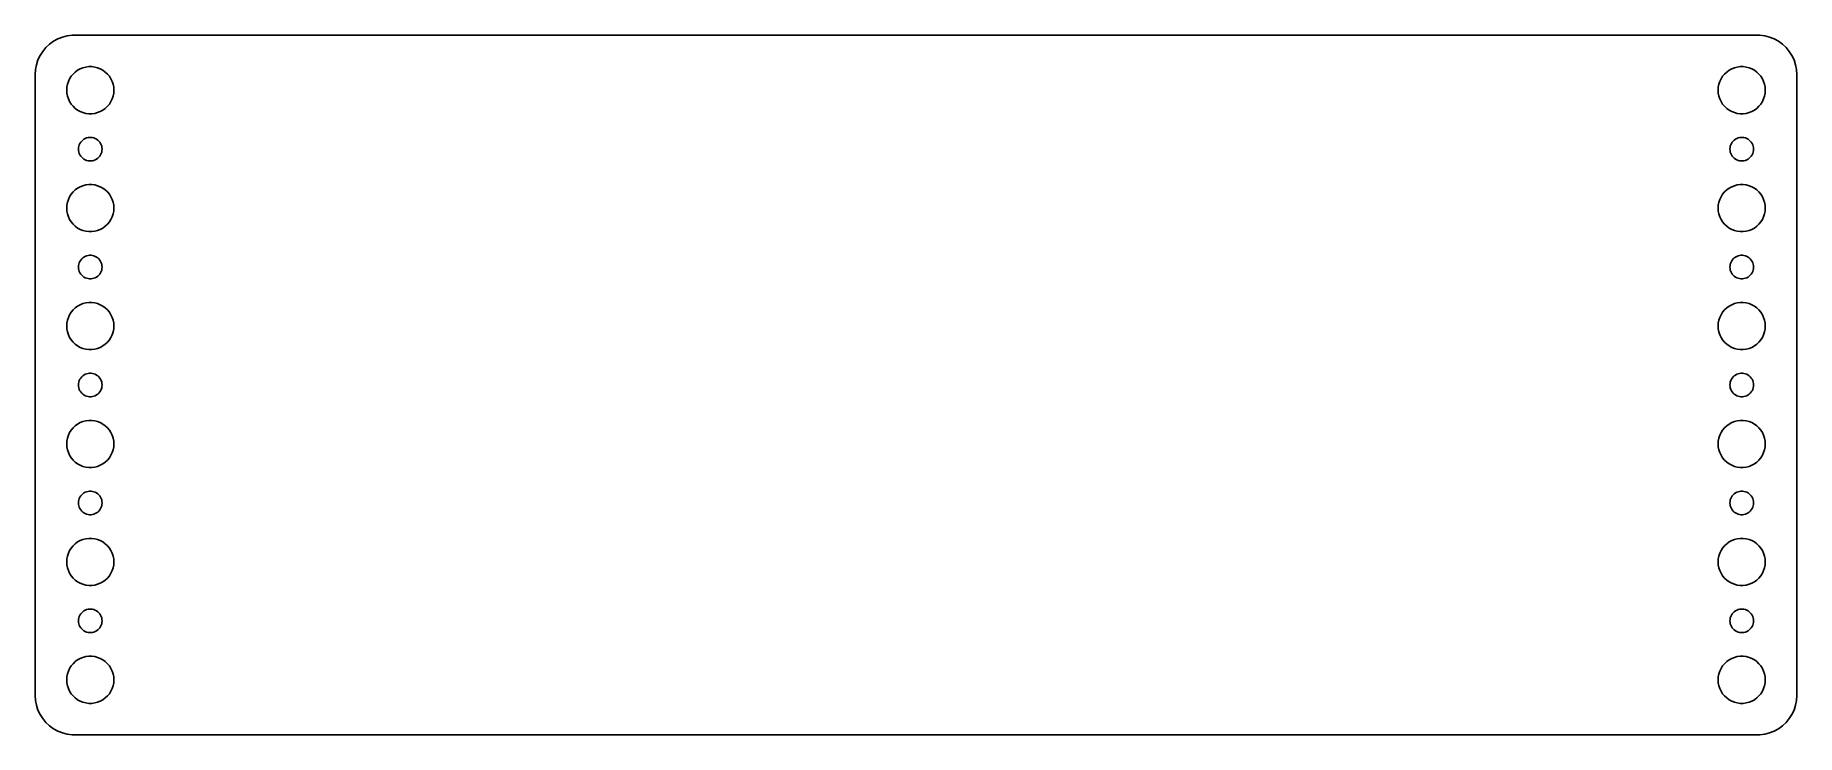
# Model space of a CAD drawing. Header units: metres. Extents: x -112 to 112, y -44 to 44.
import ezdxf

# ---------------------------------------------------------------- set-up
doc = ezdxf.new("R2010")
doc.units = ezdxf.units.M

msp = doc.modelspace()

# ---------------------------------------------------------------- linework, layer by layer
for p, q in [((-110.645, 42.9227), (-111.045, 42.4389)), ((-110.187, 43.3526), (-110.645, 42.9227)), ((-109.679, 43.7216), (-110.187, 43.3526)), ((-109.129, 44.0241), (-109.679, 43.7216)), ((-108.545, 44.2553), (-109.129, 44.0241)), ((-107.937, 44.4114), (-108.545, 44.2553)), ((-107.314, 44.4901), (-107.937, 44.4114)), ((107.314, 44.4901), (-107.314, 44.4901)), ((107.937, 44.4114), (107.314, 44.4901)), ((108.545, 44.2553), (107.937, 44.4114)), ((109.129, 44.0241), (108.545, 44.2553)), ((109.679, 43.7216), (109.129, 44.0241)), ((110.187, 43.3526), (109.679, 43.7216)), ((110.645, 42.9227), (110.187, 43.3526)), ((111.045, 42.4389), (110.645, 42.9227)), ((-111.843, 40.7434), (-111.961, 40.1267)), ((-111.649, 41.3406), (-111.843, 40.7434)), ((-111.382, 41.9088), (-111.649, 41.3406)), ((-111.045, 42.4389), (-111.382, 41.9088)), ((-106.277, 40.2145), (-105.927, 40.3532)), ((-105.927, 40.3532), (-105.562, 40.4469)), ((-105.562, 40.4469), (-105.188, 40.4941)), ((-105.188, 40.4941), (-104.812, 40.4941)), ((-104.812, 40.4941), (-104.438, 40.4469)), ((-104.438, 40.4469), (-104.073, 40.3532)), ((-104.073, 40.3532), (-103.723, 40.2145)), ((103.723, 40.2145), (104.073, 40.3532)), ((104.073, 40.3532), (104.438, 40.4469)), ((104.438, 40.4469), (104.812, 40.4941)), ((104.812, 40.4941), (105.188, 40.4941)), ((105.188, 40.4941), (105.562, 40.4469)), ((105.562, 40.4469), (105.927, 40.3532)), ((105.927, 40.3532), (106.277, 40.2145)), ((111.382, 41.9088), (111.045, 42.4389)), ((111.649, 41.3406), (111.382, 41.9088)), ((111.843, 40.7434), (111.649, 41.3406)), ((111.961, 40.1267), (111.843, 40.7434)), ((-111.961, 40.1267), (-112, 39.5)), ((-112, 39.5), (-112, -39.5)), ((-107.976, 37.876), (-107.906, 38.2461)), ((-107.906, 38.2461), (-107.789, 38.6044)), ((-107.789, 38.6044), (-107.629, 38.9453)), ((-107.629, 38.9453), (-107.427, 39.2634)), ((-107.427, 39.2634), (-107.187, 39.5536)), ((-107.187, 39.5536), (-106.912, 39.8115)), ((-106.912, 39.8115), (-106.607, 40.033)), ((-106.607, 40.033), (-106.277, 40.2145)), ((-103.723, 40.2145), (-103.393, 40.033)), ((-103.393, 40.033), (-103.088, 39.8115)), ((-103.088, 39.8115), (-102.813, 39.5536)), ((-102.813, 39.5536), (-102.573, 39.2634)), ((-102.573, 39.2634), (-102.371, 38.9453)), ((-102.371, 38.9453), (-102.211, 38.6044)), ((-102.211, 38.6044), (-102.094, 38.2461)), ((-102.094, 38.2461), (-102.024, 37.876)), ((102.024, 37.876), (102.094, 38.2461)), ((102.094, 38.2461), (102.211, 38.6044)), ((102.211, 38.6044), (102.371, 38.9453)), ((102.371, 38.9453), (102.573, 39.2634)), ((102.573, 39.2634), (102.813, 39.5536)), ((102.813, 39.5536), (103.088, 39.8115)), ((103.088, 39.8115), (103.393, 40.033)), ((103.393, 40.033), (103.723, 40.2145)), ((106.277, 40.2145), (106.607, 40.033)), ((106.607, 40.033), (106.912, 39.8115)), ((106.912, 39.8115), (107.187, 39.5536)), ((107.187, 39.5536), (107.427, 39.2634)), ((107.427, 39.2634), (107.629, 38.9453)), ((107.629, 38.9453), (107.789, 38.6044)), ((107.789, 38.6044), (107.906, 38.2461)), ((107.906, 38.2461), (107.976, 37.876)), ((112, 39.5), (111.961, 40.1267)), ((112, -39.5), (112, 39.5)), ((-108, 37.5), (-107.976, 37.876)), ((-107.976, 37.124), (-108, 37.5)), ((-107.906, 36.7539), (-107.976, 37.124)), ((-107.789, 36.3956), (-107.906, 36.7539)), ((-107.629, 36.0547), (-107.789, 36.3956)), ((-107.427, 35.7366), (-107.629, 36.0547)), ((-102.371, 36.0547), (-102.573, 35.7366)), ((-102.211, 36.3956), (-102.371, 36.0547)), ((-102.094, 36.7539), (-102.211, 36.3956)), ((-102.024, 37.124), (-102.094, 36.7539)), ((-102.024, 37.876), (-102, 37.5)), ((-102, 37.5), (-102.024, 37.124)), ((102, 37.5), (102.024, 37.876)), ((102.024, 37.124), (102, 37.5)), ((102.094, 36.7539), (102.024, 37.124)), ((102.211, 36.3956), (102.094, 36.7539)), ((102.371, 36.0547), (102.211, 36.3956)), ((102.573, 35.7366), (102.371, 36.0547)), ((107.629, 36.0547), (107.427, 35.7366)), ((107.789, 36.3956), (107.629, 36.0547)), ((107.906, 36.7539), (107.789, 36.3956)), ((107.976, 37.124), (107.906, 36.7539)), ((107.976, 37.876), (108, 37.5)), ((108, 37.5), (107.976, 37.124)), ((-107.187, 35.4464), (-107.427, 35.7366)), ((-106.912, 35.1885), (-107.187, 35.4464)), ((-106.607, 34.967), (-106.912, 35.1885)), ((-106.277, 34.7855), (-106.607, 34.967)), ((-105.927, 34.6468), (-106.277, 34.7855)), ((-105.562, 34.5531), (-105.927, 34.6468)), ((-105.188, 34.5059), (-105.562, 34.5531)), ((-104.812, 34.5059), (-105.188, 34.5059)), ((-104.438, 34.5531), (-104.812, 34.5059)), ((-104.073, 34.6468), (-104.438, 34.5531)), ((-103.723, 34.7855), (-104.073, 34.6468)), ((-103.393, 34.967), (-103.723, 34.7855)), ((-103.088, 35.1885), (-103.393, 34.967)), ((-102.813, 35.4464), (-103.088, 35.1885)), ((-102.573, 35.7366), (-102.813, 35.4464)), ((102.813, 35.4464), (102.573, 35.7366)), ((103.088, 35.1885), (102.813, 35.4464)), ((103.393, 34.967), (103.088, 35.1885)), ((103.723, 34.7855), (103.393, 34.967)), ((104.073, 34.6468), (103.723, 34.7855)), ((104.438, 34.5531), (104.073, 34.6468)), ((104.812, 34.5059), (104.438, 34.5531)), ((105.188, 34.5059), (104.812, 34.5059)), ((105.562, 34.5531), (105.188, 34.5059)), ((105.927, 34.6468), (105.562, 34.5531)), ((106.277, 34.7855), (105.927, 34.6468)), ((106.607, 34.967), (106.277, 34.7855)), ((106.912, 35.1885), (106.607, 34.967)), ((107.187, 35.4464), (106.912, 35.1885)), ((107.427, 35.7366), (107.187, 35.4464)), ((-105.639, 31.3572), (-105.464, 31.4266)), ((-105.464, 31.4266), (-105.281, 31.4734)), ((-105.281, 31.4734), (-105.094, 31.497)), ((-105.094, 31.497), (-104.906, 31.497)), ((-104.906, 31.497), (-104.719, 31.4734)), ((-104.719, 31.4734), (-104.536, 31.4266)), ((-104.536, 31.4266), (-104.361, 31.3572)), ((104.361, 31.3572), (104.536, 31.4266)), ((104.536, 31.4266), (104.719, 31.4734)), ((104.719, 31.4734), (104.906, 31.497)), ((104.906, 31.497), (105.094, 31.497)), ((105.094, 31.497), (105.281, 31.4734)), ((105.281, 31.4734), (105.464, 31.4266)), ((105.464, 31.4266), (105.639, 31.3572)), ((-106.5, 30), (-106.488, 30.188)), ((-106.488, 29.812), (-106.5, 30)), ((-106.488, 30.188), (-106.453, 30.373)), ((-106.453, 29.627), (-106.488, 29.812)), ((-106.453, 30.373), (-106.395, 30.5522)), ((-106.395, 29.4478), (-106.453, 29.627)), ((-106.395, 30.5522), (-106.314, 30.7226)), ((-106.314, 29.2774), (-106.395, 29.4478)), ((-106.314, 30.7226), (-106.214, 30.8817)), ((-106.214, 29.1183), (-106.314, 29.2774)), ((-106.214, 30.8817), (-106.093, 31.0268)), ((-106.093, 31.0268), (-105.956, 31.1558)), ((-105.956, 31.1558), (-105.804, 31.2665)), ((-105.804, 31.2665), (-105.639, 31.3572)), ((-104.361, 31.3572), (-104.196, 31.2665)), ((-104.196, 31.2665), (-104.044, 31.1558)), ((-104.044, 31.1558), (-103.907, 31.0268)), ((-103.907, 31.0268), (-103.786, 30.8817)), ((-103.786, 30.8817), (-103.686, 30.7226)), ((-103.686, 29.2774), (-103.786, 29.1183)), ((-103.686, 30.7226), (-103.605, 30.5522)), ((-103.605, 29.4478), (-103.686, 29.2774)), ((-103.605, 30.5522), (-103.547, 30.373)), ((-103.547, 29.627), (-103.605, 29.4478)), ((-103.547, 30.373), (-103.512, 30.188)), ((-103.512, 29.812), (-103.547, 29.627)), ((-103.512, 30.188), (-103.5, 30)), ((-103.5, 30), (-103.512, 29.812)), ((103.5, 30), (103.512, 30.188)), ((103.512, 29.812), (103.5, 30)), ((103.512, 30.188), (103.547, 30.373)), ((103.547, 29.627), (103.512, 29.812)), ((103.547, 30.373), (103.605, 30.5522)), ((103.605, 29.4478), (103.547, 29.627)), ((103.605, 30.5522), (103.686, 30.7226)), ((103.686, 29.2774), (103.605, 29.4478)), ((103.686, 30.7226), (103.786, 30.8817)), ((103.786, 29.1183), (103.686, 29.2774)), ((103.786, 30.8817), (103.907, 31.0268)), ((103.907, 31.0268), (104.044, 31.1558)), ((104.044, 31.1558), (104.196, 31.2665)), ((104.196, 31.2665), (104.361, 31.3572)), ((105.639, 31.3572), (105.804, 31.2665)), ((105.804, 31.2665), (105.956, 31.1558)), ((105.956, 31.1558), (106.093, 31.0268)), ((106.093, 31.0268), (106.214, 30.8817)), ((106.214, 30.8817), (106.314, 30.7226)), ((106.314, 29.2774), (106.214, 29.1183)), ((106.314, 30.7226), (106.395, 30.5522)), ((106.395, 29.4478), (106.314, 29.2774)), ((106.395, 30.5522), (106.453, 30.373)), ((106.453, 29.627), (106.395, 29.4478)), ((106.453, 30.373), (106.488, 30.188)), ((106.488, 29.812), (106.453, 29.627)), ((106.488, 30.188), (106.5, 30)), ((106.5, 30), (106.488, 29.812)), ((-106.093, 28.9732), (-106.214, 29.1183)), ((-105.956, 28.8442), (-106.093, 28.9732)), ((-105.804, 28.7335), (-105.956, 28.8442)), ((-105.639, 28.6427), (-105.804, 28.7335)), ((-105.464, 28.5734), (-105.639, 28.6427)), ((-105.281, 28.5266), (-105.464, 28.5734)), ((-105.094, 28.503), (-105.281, 28.5266)), ((-104.906, 28.503), (-105.094, 28.503)), ((-104.719, 28.5266), (-104.906, 28.503)), ((-104.536, 28.5734), (-104.719, 28.5266)), ((-104.361, 28.6427), (-104.536, 28.5734)), ((-104.196, 28.7335), (-104.361, 28.6427)), ((-104.044, 28.8442), (-104.196, 28.7335)), ((-103.907, 28.9732), (-104.044, 28.8442)), ((-103.786, 29.1183), (-103.907, 28.9732)), ((103.907, 28.9732), (103.786, 29.1183)), ((104.044, 28.8442), (103.907, 28.9732)), ((104.196, 28.7335), (104.044, 28.8442)), ((104.361, 28.6427), (104.196, 28.7335)), ((104.536, 28.5734), (104.361, 28.6427)), ((104.719, 28.5266), (104.536, 28.5734)), ((104.906, 28.503), (104.719, 28.5266)), ((105.094, 28.503), (104.906, 28.503)), ((105.281, 28.5266), (105.094, 28.503)), ((105.464, 28.5734), (105.281, 28.5266)), ((105.639, 28.6427), (105.464, 28.5734)), ((105.804, 28.7335), (105.639, 28.6427)), ((105.956, 28.8442), (105.804, 28.7335)), ((106.093, 28.9732), (105.956, 28.8442)), ((106.214, 29.1183), (106.093, 28.9732)), ((-107.187, 24.5536), (-106.912, 24.8115)), ((-106.912, 24.8115), (-106.607, 25.033)), ((-106.607, 25.033), (-106.277, 25.2145)), ((-106.277, 25.2145), (-105.927, 25.3532)), ((-105.927, 25.3532), (-105.562, 25.4469)), ((-105.562, 25.4469), (-105.188, 25.4941)), ((-105.188, 25.4941), (-104.812, 25.4941)), ((-104.812, 25.4941), (-104.438, 25.4469)), ((-104.438, 25.4469), (-104.073, 25.3532)), ((-104.073, 25.3532), (-103.723, 25.2145)), ((-103.723, 25.2145), (-103.393, 25.033)), ((-103.393, 25.033), (-103.088, 24.8115)), ((-103.088, 24.8115), (-102.813, 24.5536)), ((102.813, 24.5536), (103.088, 24.8115)), ((103.088, 24.8115), (103.393, 25.033)), ((103.393, 25.033), (103.723, 25.2145)), ((103.723, 25.2145), (104.073, 25.3532)), ((104.073, 25.3532), (104.438, 25.4469)), ((104.438, 25.4469), (104.812, 25.4941)), ((104.812, 25.4941), (105.188, 25.4941)), ((105.188, 25.4941), (105.562, 25.4469)), ((105.562, 25.4469), (105.927, 25.3532)), ((105.927, 25.3532), (106.277, 25.2145)), ((106.277, 25.2145), (106.607, 25.033)), ((106.607, 25.033), (106.912, 24.8115)), ((106.912, 24.8115), (107.187, 24.5536)), ((-108, 22.5), (-107.976, 22.876)), ((-107.976, 22.124), (-108, 22.5)), ((-107.976, 22.876), (-107.906, 23.2461)), ((-107.906, 23.2461), (-107.789, 23.6044)), ((-107.789, 23.6044), (-107.629, 23.9453)), ((-107.629, 23.9453), (-107.427, 24.2634)), ((-107.427, 24.2634), (-107.187, 24.5536)), ((-102.813, 24.5536), (-102.573, 24.2634)), ((-102.573, 24.2634), (-102.371, 23.9453)), ((-102.371, 23.9453), (-102.211, 23.6044)), ((-102.211, 23.6044), (-102.094, 23.2461)), ((-102.094, 23.2461), (-102.024, 22.876)), ((-102.024, 22.876), (-102, 22.5)), ((-102, 22.5), (-102.024, 22.124)), ((102, 22.5), (102.024, 22.876)), ((102.024, 22.124), (102, 22.5)), ((102.024, 22.876), (102.094, 23.2461)), ((102.094, 23.2461), (102.211, 23.6044)), ((102.211, 23.6044), (102.371, 23.9453)), ((102.371, 23.9453), (102.573, 24.2634)), ((102.573, 24.2634), (102.813, 24.5536)), ((107.187, 24.5536), (107.427, 24.2634)), ((107.427, 24.2634), (107.629, 23.9453)), ((107.629, 23.9453), (107.789, 23.6044)), ((107.789, 23.6044), (107.906, 23.2461)), ((107.906, 23.2461), (107.976, 22.876)), ((107.976, 22.876), (108, 22.5)), ((108, 22.5), (107.976, 22.124)), ((-107.906, 21.7539), (-107.976, 22.124)), ((-107.789, 21.3956), (-107.906, 21.7539)), ((-107.629, 21.0547), (-107.789, 21.3956)), ((-107.427, 20.7366), (-107.629, 21.0547)), ((-107.187, 20.4464), (-107.427, 20.7366)), ((-106.912, 20.1884), (-107.187, 20.4464)), ((-106.607, 19.967), (-106.912, 20.1884)), ((-103.088, 20.1884), (-103.393, 19.967)), ((-102.813, 20.4464), (-103.088, 20.1884)), ((-102.573, 20.7366), (-102.813, 20.4464)), ((-102.371, 21.0547), (-102.573, 20.7366)), ((-102.211, 21.3956), (-102.371, 21.0547)), ((-102.094, 21.7539), (-102.211, 21.3956)), ((-102.024, 22.124), (-102.094, 21.7539)), ((102.094, 21.7539), (102.024, 22.124)), ((102.211, 21.3956), (102.094, 21.7539)), ((102.371, 21.0547), (102.211, 21.3956)), ((102.573, 20.7366), (102.371, 21.0547)), ((102.813, 20.4464), (102.573, 20.7366)), ((103.088, 20.1884), (102.813, 20.4464)), ((103.393, 19.967), (103.088, 20.1884)), ((106.912, 20.1884), (106.607, 19.967)), ((107.187, 20.4464), (106.912, 20.1884)), ((107.427, 20.7366), (107.187, 20.4464)), ((107.629, 21.0547), (107.427, 20.7366)), ((107.789, 21.3956), (107.629, 21.0547)), ((107.906, 21.7539), (107.789, 21.3956)), ((107.976, 22.124), (107.906, 21.7539)), ((-106.277, 19.7855), (-106.607, 19.967)), ((-105.927, 19.6468), (-106.277, 19.7855)), ((-105.562, 19.5531), (-105.927, 19.6468)), ((-105.188, 19.5059), (-105.562, 19.5531)), ((-104.812, 19.5059), (-105.188, 19.5059)), ((-104.438, 19.5531), (-104.812, 19.5059)), ((-104.073, 19.6468), (-104.438, 19.5531)), ((-103.723, 19.7855), (-104.073, 19.6468)), ((-103.393, 19.967), (-103.723, 19.7855)), ((103.723, 19.7855), (103.393, 19.967)), ((104.073, 19.6468), (103.723, 19.7855)), ((104.438, 19.5531), (104.073, 19.6468)), ((104.812, 19.5059), (104.438, 19.5531)), ((105.188, 19.5059), (104.812, 19.5059)), ((105.562, 19.5531), (105.188, 19.5059)), ((105.927, 19.6468), (105.562, 19.5531)), ((106.277, 19.7855), (105.927, 19.6468)), ((106.607, 19.967), (106.277, 19.7855)), ((-106.395, 15.5522), (-106.314, 15.7226)), ((-106.314, 15.7226), (-106.214, 15.8817)), ((-106.214, 15.8817), (-106.093, 16.0268)), ((-106.093, 16.0268), (-105.956, 16.1558)), ((-105.956, 16.1558), (-105.804, 16.2665)), ((-105.804, 16.2665), (-105.639, 16.3572)), ((-105.639, 16.3572), (-105.464, 16.4266)), ((-105.464, 16.4266), (-105.281, 16.4734)), ((-105.281, 16.4734), (-105.094, 16.497)), ((-105.094, 16.497), (-104.906, 16.497)), ((-104.906, 16.497), (-104.719, 16.4734)), ((-104.719, 16.4734), (-104.536, 16.4266)), ((-104.536, 16.4266), (-104.361, 16.3572)), ((-104.361, 16.3572), (-104.196, 16.2665)), ((-104.196, 16.2665), (-104.044, 16.1558)), ((-104.044, 16.1558), (-103.907, 16.0268)), ((-103.907, 16.0268), (-103.786, 15.8817)), ((-103.786, 15.8817), (-103.686, 15.7226)), ((-103.686, 15.7226), (-103.605, 15.5522)), ((103.605, 15.5522), (103.686, 15.7226)), ((103.686, 15.7226), (103.786, 15.8817)), ((103.786, 15.8817), (103.907, 16.0268)), ((103.907, 16.0268), (104.044, 16.1558)), ((104.044, 16.1558), (104.196, 16.2665)), ((104.196, 16.2665), (104.361, 16.3572)), ((104.361, 16.3572), (104.536, 16.4266)), ((104.536, 16.4266), (104.719, 16.4734)), ((104.719, 16.4734), (104.906, 16.497)), ((104.906, 16.497), (105.094, 16.497)), ((105.094, 16.497), (105.281, 16.4734)), ((105.281, 16.4734), (105.464, 16.4266)), ((105.464, 16.4266), (105.639, 16.3572)), ((105.639, 16.3572), (105.804, 16.2665)), ((105.804, 16.2665), (105.956, 16.1558)), ((105.956, 16.1558), (106.093, 16.0268)), ((106.093, 16.0268), (106.214, 15.8817)), ((106.214, 15.8817), (106.314, 15.7226)), ((106.314, 15.7226), (106.395, 15.5522)), ((-106.5, 15), (-106.488, 15.188)), ((-106.488, 14.812), (-106.5, 15)), ((-106.488, 15.188), (-106.453, 15.373)), ((-106.453, 14.627), (-106.488, 14.812)), ((-106.453, 15.373), (-106.395, 15.5522)), ((-106.395, 14.4478), (-106.453, 14.627)), ((-106.314, 14.2774), (-106.395, 14.4478)), ((-106.214, 14.1183), (-106.314, 14.2774)), ((-106.093, 13.9732), (-106.214, 14.1183)), ((-105.956, 13.8442), (-106.093, 13.9732)), ((-105.804, 13.7335), (-105.956, 13.8442)), ((-105.639, 13.6427), (-105.804, 13.7335)), ((-105.464, 13.5734), (-105.639, 13.6427)), ((-105.281, 13.5266), (-105.464, 13.5734)), ((-105.094, 13.5029), (-105.281, 13.5266)), ((-104.906, 13.5029), (-105.094, 13.5029)), ((-104.719, 13.5266), (-104.906, 13.5029)), ((-104.536, 13.5734), (-104.719, 13.5266)), ((-104.361, 13.6427), (-104.536, 13.5734)), ((-104.196, 13.7335), (-104.361, 13.6427)), ((-104.044, 13.8442), (-104.196, 13.7335)), ((-103.907, 13.9732), (-104.044, 13.8442)), ((-103.786, 14.1183), (-103.907, 13.9732)), ((-103.686, 14.2774), (-103.786, 14.1183)), ((-103.605, 14.4478), (-103.686, 14.2774)), ((-103.605, 15.5522), (-103.547, 15.373)), ((-103.547, 14.627), (-103.605, 14.4478)), ((-103.547, 15.373), (-103.512, 15.188)), ((-103.512, 14.812), (-103.547, 14.627)), ((-103.512, 15.188), (-103.5, 15)), ((-103.5, 15), (-103.512, 14.812)), ((103.5, 15), (103.512, 15.188)), ((103.512, 14.812), (103.5, 15)), ((103.512, 15.188), (103.547, 15.373)), ((103.547, 14.627), (103.512, 14.812)), ((103.547, 15.373), (103.605, 15.5522)), ((103.605, 14.4478), (103.547, 14.627)), ((103.686, 14.2774), (103.605, 14.4478)), ((103.786, 14.1183), (103.686, 14.2774)), ((103.907, 13.9732), (103.786, 14.1183)), ((104.044, 13.8442), (103.907, 13.9732)), ((104.196, 13.7335), (104.044, 13.8442)), ((104.361, 13.6427), (104.196, 13.7335)), ((104.536, 13.5734), (104.361, 13.6427)), ((104.719, 13.5266), (104.536, 13.5734)), ((104.906, 13.5029), (104.719, 13.5266)), ((105.094, 13.5029), (104.906, 13.5029)), ((105.281, 13.5266), (105.094, 13.5029)), ((105.464, 13.5734), (105.281, 13.5266)), ((105.639, 13.6427), (105.464, 13.5734)), ((105.804, 13.7335), (105.639, 13.6427)), ((105.956, 13.8442), (105.804, 13.7335)), ((106.093, 13.9732), (105.956, 13.8442)), ((106.214, 14.1183), (106.093, 13.9732)), ((106.314, 14.2774), (106.214, 14.1183)), ((106.395, 14.4478), (106.314, 14.2774)), ((106.395, 15.5522), (106.453, 15.373)), ((106.453, 14.627), (106.395, 14.4478)), ((106.453, 15.373), (106.488, 15.188)), ((106.488, 14.812), (106.453, 14.627)), ((106.488, 15.188), (106.5, 15)), ((106.5, 15), (106.488, 14.812)), ((-107.629, 8.94525), (-107.427, 9.26335)), ((-107.427, 9.26335), (-107.187, 9.55363)), ((-107.187, 9.55363), (-106.912, 9.81154)), ((-106.912, 9.81154), (-106.607, 10.033)), ((-106.607, 10.033), (-106.277, 10.2145)), ((-106.277, 10.2145), (-105.927, 10.3532)), ((-105.927, 10.3532), (-105.562, 10.4469)), ((-105.562, 10.4469), (-105.188, 10.4941)), ((-105.188, 10.4941), (-104.812, 10.4941)), ((-104.812, 10.4941), (-104.438, 10.4469)), ((-104.438, 10.4469), (-104.073, 10.3532)), ((-104.073, 10.3532), (-103.723, 10.2145)), ((-103.723, 10.2145), (-103.393, 10.033)), ((-103.393, 10.033), (-103.088, 9.81154)), ((-103.088, 9.81154), (-102.813, 9.55363)), ((-102.813, 9.55363), (-102.573, 9.26335)), ((-102.573, 9.26335), (-102.371, 8.94525)), ((102.371, 8.94525), (102.573, 9.26335)), ((102.573, 9.26335), (102.813, 9.55363)), ((102.813, 9.55363), (103.088, 9.81154)), ((103.088, 9.81154), (103.393, 10.033)), ((103.393, 10.033), (103.723, 10.2145)), ((103.723, 10.2145), (104.073, 10.3532)), ((104.073, 10.3532), (104.438, 10.4469)), ((104.438, 10.4469), (104.812, 10.4941)), ((104.812, 10.4941), (105.188, 10.4941)), ((105.188, 10.4941), (105.562, 10.4469)), ((105.562, 10.4469), (105.927, 10.3532)), ((105.927, 10.3532), (106.277, 10.2145)), ((106.277, 10.2145), (106.607, 10.033)), ((106.607, 10.033), (106.912, 9.81154)), ((106.912, 9.81154), (107.187, 9.55363)), ((107.187, 9.55363), (107.427, 9.26335)), ((107.427, 9.26335), (107.629, 8.94525)), ((-108, 7.5), (-107.976, 7.87599)), ((-107.976, 7.12399), (-108, 7.5)), ((-107.976, 7.87599), (-107.906, 8.24606)), ((-107.906, 6.75392), (-107.976, 7.12399)), ((-107.906, 8.24606), (-107.789, 8.60437)), ((-107.789, 6.39561), (-107.906, 6.75392)), ((-107.789, 8.60437), (-107.629, 8.94525)), ((-102.371, 8.94525), (-102.211, 8.60437)), ((-102.211, 8.60437), (-102.094, 8.24606)), ((-102.094, 6.75392), (-102.211, 6.39561)), ((-102.094, 8.24606), (-102.024, 7.87599)), ((-102.024, 7.12399), (-102.094, 6.75392)), ((-102.024, 7.87599), (-102, 7.5)), ((-102, 7.5), (-102.024, 7.12399)), ((102, 7.5), (102.024, 7.87599)), ((102.024, 7.12399), (102, 7.5)), ((102.024, 7.87599), (102.094, 8.24606)), ((102.094, 6.75392), (102.024, 7.12399)), ((102.094, 8.24606), (102.211, 8.60437)), ((102.211, 6.39561), (102.094, 6.75392)), ((102.211, 8.60437), (102.371, 8.94525)), ((107.629, 8.94525), (107.789, 8.60437)), ((107.789, 8.60437), (107.906, 8.24606)), ((107.906, 6.75392), (107.789, 6.39561)), ((107.906, 8.24606), (107.976, 7.87599)), ((107.976, 7.12399), (107.906, 6.75392)), ((107.976, 7.87599), (108, 7.5)), ((108, 7.5), (107.976, 7.12399)), ((-107.629, 6.05473), (-107.789, 6.39561)), ((-107.427, 5.73663), (-107.629, 6.05473)), ((-107.187, 5.44635), (-107.427, 5.73663)), ((-106.912, 5.18845), (-107.187, 5.44635)), ((-106.607, 4.96701), (-106.912, 5.18845)), ((-106.277, 4.78551), (-106.607, 4.96701)), ((-105.927, 4.64682), (-106.277, 4.78551)), ((-105.562, 4.55313), (-105.927, 4.64682)), ((-105.188, 4.50591), (-105.562, 4.55313)), ((-104.812, 4.50591), (-105.188, 4.50591)), ((-104.438, 4.55313), (-104.812, 4.50591)), ((-104.073, 4.64682), (-104.438, 4.55313)), ((-103.723, 4.78551), (-104.073, 4.64682)), ((-103.393, 4.96701), (-103.723, 4.78551)), ((-103.088, 5.18845), (-103.393, 4.96701)), ((-102.813, 5.44635), (-103.088, 5.18845)), ((-102.573, 5.73663), (-102.813, 5.44635)), ((-102.371, 6.05473), (-102.573, 5.73663)), ((-102.211, 6.39561), (-102.371, 6.05473)), ((102.371, 6.05473), (102.211, 6.39561)), ((102.573, 5.73663), (102.371, 6.05473)), ((102.813, 5.44635), (102.573, 5.73663)), ((103.088, 5.18845), (102.813, 5.44635)), ((103.393, 4.96701), (103.088, 5.18845)), ((103.723, 4.78551), (103.393, 4.96701)), ((104.073, 4.64682), (103.723, 4.78551)), ((104.438, 4.55313), (104.073, 4.64682)), ((104.812, 4.50591), (104.438, 4.55313)), ((105.188, 4.50591), (104.812, 4.50591)), ((105.562, 4.55313), (105.188, 4.50591)), ((105.927, 4.64682), (105.562, 4.55313)), ((106.277, 4.78551), (105.927, 4.64682)), ((106.607, 4.96701), (106.277, 4.78551)), ((106.912, 5.18845), (106.607, 4.96701)), ((107.187, 5.44635), (106.912, 5.18845)), ((107.427, 5.73663), (107.187, 5.44635)), ((107.629, 6.05473), (107.427, 5.73663)), ((107.789, 6.39561), (107.629, 6.05473)), ((-106.5, 0), (-106.488, 0.18799)), ((-106.488, -0.18799), (-106.5, 0)), ((-106.488, 0.18799), (-106.453, 0.37303)), ((-106.453, 0.37303), (-106.395, 0.55219)), ((-106.395, 0.55219), (-106.314, 0.72263)), ((-106.314, 0.72263), (-106.214, 0.88167)), ((-106.214, 0.88167), (-106.093, 1.02681)), ((-106.093, 1.02681), (-105.956, 1.15576)), ((-105.956, 1.15576), (-105.804, 1.26648)), ((-105.804, 1.26648), (-105.639, 1.35724)), ((-105.639, 1.35724), (-105.464, 1.42657)), ((-105.464, 1.42657), (-105.281, 1.47342)), ((-105.281, 1.47342), (-105.094, 1.49704)), ((-105.094, 1.49704), (-104.906, 1.49704)), ((-104.906, 1.49704), (-104.719, 1.47342)), ((-104.719, 1.47342), (-104.536, 1.42657)), ((-104.536, 1.42657), (-104.361, 1.35724)), ((-104.361, 1.35724), (-104.196, 1.26648)), ((-104.196, 1.26648), (-104.044, 1.15576)), ((-104.044, 1.15576), (-103.907, 1.02681)), ((-103.907, 1.02681), (-103.786, 0.88167)), ((-103.786, 0.88167), (-103.686, 0.72263)), ((-103.686, 0.72263), (-103.605, 0.55219)), ((-103.605, 0.55219), (-103.547, 0.37303)), ((-103.547, 0.37303), (-103.512, 0.18799)), ((-103.512, 0.18799), (-103.5, 0)), ((-103.5, 0), (-103.512, -0.18799)), ((103.5, 0), (103.512, 0.18799)), ((103.512, -0.18799), (103.5, 0)), ((103.512, 0.18799), (103.547, 0.37303)), ((103.547, 0.37303), (103.605, 0.55219)), ((103.605, 0.55219), (103.686, 0.72263)), ((103.686, 0.72263), (103.786, 0.88167)), ((103.786, 0.88167), (103.907, 1.02681)), ((103.907, 1.02681), (104.044, 1.15576)), ((104.044, 1.15576), (104.196, 1.26648)), ((104.196, 1.26648), (104.361, 1.35724)), ((104.361, 1.35724), (104.536, 1.42657)), ((104.536, 1.42657), (104.719, 1.47342)), ((104.719, 1.47342), (104.906, 1.49704)), ((104.906, 1.49704), (105.094, 1.49704)), ((105.094, 1.49704), (105.281, 1.47342)), ((105.281, 1.47342), (105.464, 1.42657)), ((105.464, 1.42657), (105.639, 1.35724)), ((105.639, 1.35724), (105.804, 1.26648)), ((105.804, 1.26648), (105.956, 1.15576)), ((105.956, 1.15576), (106.093, 1.02681)), ((106.093, 1.02681), (106.214, 0.88167)), ((106.214, 0.88167), (106.314, 0.72263)), ((106.314, 0.72263), (106.395, 0.55219)), ((106.395, 0.55219), (106.453, 0.37303)), ((106.453, 0.37303), (106.488, 0.18799)), ((106.488, 0.18799), (106.5, 0)), ((106.5, 0), (106.488, -0.18799)), ((-106.453, -0.37303), (-106.488, -0.18799)), ((-106.395, -0.55219), (-106.453, -0.37303)), ((-106.314, -0.72263), (-106.395, -0.55219)), ((-106.214, -0.88167), (-106.314, -0.72263)), ((-106.093, -1.02681), (-106.214, -0.88167)), ((-105.956, -1.15576), (-106.093, -1.02681)), ((-105.804, -1.26648), (-105.956, -1.15576)), ((-105.639, -1.35724), (-105.804, -1.26648)), ((-105.464, -1.42657), (-105.639, -1.35724)), ((-105.281, -1.47342), (-105.464, -1.42657)), ((-105.094, -1.49704), (-105.281, -1.47342)), ((-104.906, -1.49704), (-105.094, -1.49704)), ((-104.719, -1.47342), (-104.906, -1.49704)), ((-104.536, -1.42657), (-104.719, -1.47342)), ((-104.361, -1.35724), (-104.536, -1.42657)), ((-104.196, -1.26648), (-104.361, -1.35724)), ((-104.044, -1.15576), (-104.196, -1.26648)), ((-103.907, -1.02681), (-104.044, -1.15576)), ((-103.786, -0.88167), (-103.907, -1.02681)), ((-103.686, -0.72263), (-103.786, -0.88167)), ((-103.605, -0.55219), (-103.686, -0.72263)), ((-103.547, -0.37303), (-103.605, -0.55219)), ((-103.512, -0.18799), (-103.547, -0.37303)), ((103.547, -0.37303), (103.512, -0.18799)), ((103.605, -0.55219), (103.547, -0.37303)), ((103.686, -0.72263), (103.605, -0.55219)), ((103.786, -0.88167), (103.686, -0.72263)), ((103.907, -1.02681), (103.786, -0.88167)), ((104.044, -1.15576), (103.907, -1.02681)), ((104.196, -1.26648), (104.044, -1.15576)), ((104.361, -1.35724), (104.196, -1.26648)), ((104.536, -1.42657), (104.361, -1.35724)), ((104.719, -1.47342), (104.536, -1.42657)), ((104.906, -1.49704), (104.719, -1.47342)), ((105.094, -1.49704), (104.906, -1.49704)), ((105.281, -1.47342), (105.094, -1.49704)), ((105.464, -1.42657), (105.281, -1.47342)), ((105.639, -1.35724), (105.464, -1.42657)), ((105.804, -1.26648), (105.639, -1.35724)), ((105.956, -1.15576), (105.804, -1.26648)), ((106.093, -1.02681), (105.956, -1.15576)), ((106.214, -0.88167), (106.093, -1.02681)), ((106.314, -0.72263), (106.214, -0.88167)), ((106.395, -0.55219), (106.314, -0.72263)), ((106.453, -0.37303), (106.395, -0.55219)), ((106.488, -0.18799), (106.453, -0.37303)), ((-107.906, -6.75392), (-107.789, -6.39561)), ((-107.789, -6.39561), (-107.629, -6.05473)), ((-107.629, -6.05473), (-107.427, -5.73663)), ((-107.427, -5.73663), (-107.187, -5.44635)), ((-107.187, -5.44635), (-106.912, -5.18845)), ((-106.912, -5.18845), (-106.607, -4.96701)), ((-106.607, -4.96701), (-106.277, -4.78551)), ((-106.277, -4.78551), (-105.927, -4.64682)), ((-105.927, -4.64682), (-105.562, -4.55313)), ((-105.562, -4.55313), (-105.188, -4.50591)), ((-105.188, -4.50591), (-104.812, -4.50591)), ((-104.812, -4.50591), (-104.438, -4.55313)), ((-104.438, -4.55313), (-104.073, -4.64682)), ((-104.073, -4.64682), (-103.723, -4.78551)), ((-103.723, -4.78551), (-103.393, -4.96701)), ((-103.393, -4.96701), (-103.088, -5.18845)), ((-103.088, -5.18845), (-102.813, -5.44635)), ((-102.813, -5.44635), (-102.573, -5.73663)), ((-102.573, -5.73663), (-102.371, -6.05473)), ((-102.371, -6.05473), (-102.211, -6.39561)), ((-102.211, -6.39561), (-102.094, -6.75392)), ((102.094, -6.75392), (102.211, -6.39561)), ((102.211, -6.39561), (102.371, -6.05473)), ((102.371, -6.05473), (102.573, -5.73663)), ((102.573, -5.73663), (102.813, -5.44635)), ((102.813, -5.44635), (103.088, -5.18845)), ((103.088, -5.18845), (103.393, -4.96701)), ((103.393, -4.96701), (103.723, -4.78551)), ((103.723, -4.78551), (104.073, -4.64682)), ((104.073, -4.64682), (104.438, -4.55313)), ((104.438, -4.55313), (104.812, -4.50591)), ((104.812, -4.50591), (105.188, -4.50591)), ((105.188, -4.50591), (105.562, -4.55313)), ((105.562, -4.55313), (105.927, -4.64682)), ((105.927, -4.64682), (106.277, -4.78551)), ((106.277, -4.78551), (106.607, -4.96701)), ((106.607, -4.96701), (106.912, -5.18845)), ((106.912, -5.18845), (107.187, -5.44635)), ((107.187, -5.44635), (107.427, -5.73663)), ((107.427, -5.73663), (107.629, -6.05473)), ((107.629, -6.05473), (107.789, -6.39561)), ((107.789, -6.39561), (107.906, -6.75392)), ((-108, -7.5), (-107.976, -7.12399)), ((-107.976, -7.87599), (-108, -7.5)), ((-107.976, -7.12399), (-107.906, -6.75392)), ((-107.906, -8.24606), (-107.976, -7.87599)), ((-107.789, -8.60437), (-107.906, -8.24606)), ((-107.629, -8.94525), (-107.789, -8.60437)), ((-107.427, -9.26335), (-107.629, -8.94525)), ((-102.371, -8.94525), (-102.573, -9.26335)), ((-102.211, -8.60437), (-102.371, -8.94525)), ((-102.094, -8.24606), (-102.211, -8.60437)), ((-102.094, -6.75392), (-102.024, -7.12399)), ((-102.024, -7.87599), (-102.094, -8.24606)), ((-102.024, -7.12399), (-102, -7.5)), ((-102, -7.5), (-102.024, -7.87599)), ((102, -7.5), (102.024, -7.12399)), ((102.024, -7.87599), (102, -7.5)), ((102.024, -7.12399), (102.094, -6.75392)), ((102.094, -8.24606), (102.024, -7.87599)), ((102.211, -8.60437), (102.094, -8.24606)), ((102.371, -8.94525), (102.211, -8.60437)), ((102.573, -9.26335), (102.371, -8.94525)), ((107.629, -8.94525), (107.427, -9.26335)), ((107.789, -8.60437), (107.629, -8.94525)), ((107.906, -8.24606), (107.789, -8.60437)), ((107.906, -6.75392), (107.976, -7.12399)), ((107.976, -7.87599), (107.906, -8.24606)), ((107.976, -7.12399), (108, -7.5)), ((108, -7.5), (107.976, -7.87599)), ((-107.187, -9.55363), (-107.427, -9.26335)), ((-106.912, -9.81154), (-107.187, -9.55363)), ((-106.607, -10.033), (-106.912, -9.81154)), ((-106.277, -10.2145), (-106.607, -10.033)), ((-105.927, -10.3532), (-106.277, -10.2145)), ((-105.562, -10.4469), (-105.927, -10.3532)), ((-105.188, -10.4941), (-105.562, -10.4469)), ((-104.812, -10.4941), (-105.188, -10.4941)), ((-104.438, -10.4469), (-104.812, -10.4941)), ((-104.073, -10.3532), (-104.438, -10.4469)), ((-103.723, -10.2145), (-104.073, -10.3532)), ((-103.393, -10.033), (-103.723, -10.2145)), ((-103.088, -9.81154), (-103.393, -10.033)), ((-102.813, -9.55363), (-103.088, -9.81154)), ((-102.573, -9.26335), (-102.813, -9.55363)), ((102.813, -9.55363), (102.573, -9.26335)), ((103.088, -9.81154), (102.813, -9.55363)), ((103.393, -10.033), (103.088, -9.81154)), ((103.723, -10.2145), (103.393, -10.033)), ((104.073, -10.3532), (103.723, -10.2145)), ((104.438, -10.4469), (104.073, -10.3532)), ((104.812, -10.4941), (104.438, -10.4469)), ((105.188, -10.4941), (104.812, -10.4941)), ((105.562, -10.4469), (105.188, -10.4941)), ((105.927, -10.3532), (105.562, -10.4469)), ((106.277, -10.2145), (105.927, -10.3532)), ((106.607, -10.033), (106.277, -10.2145)), ((106.912, -9.81154), (106.607, -10.033)), ((107.187, -9.55363), (106.912, -9.81154)), ((107.427, -9.26335), (107.187, -9.55363)), ((-106.5, -15), (-106.488, -14.812)), ((-106.488, -15.188), (-106.5, -15)), ((-106.488, -14.812), (-106.453, -14.627)), ((-106.453, -15.373), (-106.488, -15.188)), ((-106.453, -14.627), (-106.395, -14.4478)), ((-106.395, -15.5522), (-106.453, -15.373)), ((-106.395, -14.4478), (-106.314, -14.2774)), ((-106.314, -15.7226), (-106.395, -15.5522)), ((-106.314, -14.2774), (-106.214, -14.1183)), ((-106.214, -14.1183), (-106.093, -13.9732)), ((-106.093, -13.9732), (-105.956, -13.8442)), ((-105.956, -13.8442), (-105.804, -13.7335)), ((-105.804, -13.7335), (-105.639, -13.6427)), ((-105.639, -13.6427), (-105.464, -13.5734)), ((-105.464, -13.5734), (-105.281, -13.5266)), ((-105.281, -13.5266), (-105.094, -13.5029)), ((-105.094, -13.5029), (-104.906, -13.5029)), ((-104.906, -13.5029), (-104.719, -13.5266)), ((-104.719, -13.5266), (-104.536, -13.5734)), ((-104.536, -13.5734), (-104.361, -13.6427)), ((-104.361, -13.6427), (-104.196, -13.7335)), ((-104.196, -13.7335), (-104.044, -13.8442)), ((-104.044, -13.8442), (-103.907, -13.9732)), ((-103.907, -13.9732), (-103.786, -14.1183)), ((-103.786, -14.1183), (-103.686, -14.2774)), ((-103.686, -14.2774), (-103.605, -14.4478)), ((-103.605, -15.5522), (-103.686, -15.7226)), ((-103.605, -14.4478), (-103.547, -14.627)), ((-103.547, -15.373), (-103.605, -15.5522)), ((-103.547, -14.627), (-103.512, -14.812)), ((-103.512, -15.188), (-103.547, -15.373)), ((-103.512, -14.812), (-103.5, -15)), ((-103.5, -15), (-103.512, -15.188)), ((103.5, -15), (103.512, -14.812)), ((103.512, -15.188), (103.5, -15)), ((103.512, -14.812), (103.547, -14.627)), ((103.547, -15.373), (103.512, -15.188)), ((103.547, -14.627), (103.605, -14.4478)), ((103.605, -15.5522), (103.547, -15.373)), ((103.605, -14.4478), (103.686, -14.2774)), ((103.686, -15.7226), (103.605, -15.5522)), ((103.686, -14.2774), (103.786, -14.1183)), ((103.786, -14.1183), (103.907, -13.9732)), ((103.907, -13.9732), (104.044, -13.8442)), ((104.044, -13.8442), (104.196, -13.7335)), ((104.196, -13.7335), (104.361, -13.6427)), ((104.361, -13.6427), (104.536, -13.5734)), ((104.536, -13.5734), (104.719, -13.5266)), ((104.719, -13.5266), (104.906, -13.5029)), ((104.906, -13.5029), (105.094, -13.5029)), ((105.094, -13.5029), (105.281, -13.5266)), ((105.281, -13.5266), (105.464, -13.5734)), ((105.464, -13.5734), (105.639, -13.6427)), ((105.639, -13.6427), (105.804, -13.7335)), ((105.804, -13.7335), (105.956, -13.8442)), ((105.956, -13.8442), (106.093, -13.9732)), ((106.093, -13.9732), (106.214, -14.1183)), ((106.214, -14.1183), (106.314, -14.2774)), ((106.314, -14.2774), (106.395, -14.4478)), ((106.395, -15.5522), (106.314, -15.7226)), ((106.395, -14.4478), (106.453, -14.627)), ((106.453, -15.373), (106.395, -15.5522)), ((106.453, -14.627), (106.488, -14.812)), ((106.488, -15.188), (106.453, -15.373)), ((106.488, -14.812), (106.5, -15)), ((106.5, -15), (106.488, -15.188)), ((-106.214, -15.8817), (-106.314, -15.7226)), ((-106.093, -16.0268), (-106.214, -15.8817)), ((-105.956, -16.1558), (-106.093, -16.0268)), ((-105.804, -16.2665), (-105.956, -16.1558)), ((-105.639, -16.3572), (-105.804, -16.2665)), ((-105.464, -16.4266), (-105.639, -16.3572)), ((-105.281, -16.4734), (-105.464, -16.4266)), ((-105.094, -16.497), (-105.281, -16.4734)), ((-104.906, -16.497), (-105.094, -16.497)), ((-104.719, -16.4734), (-104.906, -16.497)), ((-104.536, -16.4266), (-104.719, -16.4734)), ((-104.361, -16.3572), (-104.536, -16.4266)), ((-104.196, -16.2665), (-104.361, -16.3572)), ((-104.044, -16.1558), (-104.196, -16.2665)), ((-103.907, -16.0268), (-104.044, -16.1558)), ((-103.786, -15.8817), (-103.907, -16.0268)), ((-103.686, -15.7226), (-103.786, -15.8817)), ((103.786, -15.8817), (103.686, -15.7226)), ((103.907, -16.0268), (103.786, -15.8817)), ((104.044, -16.1558), (103.907, -16.0268)), ((104.196, -16.2665), (104.044, -16.1558)), ((104.361, -16.3572), (104.196, -16.2665)), ((104.536, -16.4266), (104.361, -16.3572)), ((104.719, -16.4734), (104.536, -16.4266)), ((104.906, -16.497), (104.719, -16.4734)), ((105.094, -16.497), (104.906, -16.497)), ((105.281, -16.4734), (105.094, -16.497)), ((105.464, -16.4266), (105.281, -16.4734)), ((105.639, -16.3572), (105.464, -16.4266)), ((105.804, -16.2665), (105.639, -16.3572)), ((105.956, -16.1558), (105.804, -16.2665)), ((106.093, -16.0268), (105.956, -16.1558)), ((106.214, -15.8817), (106.093, -16.0268)), ((106.314, -15.7226), (106.214, -15.8817)), ((-106.912, -20.1884), (-106.607, -19.967)), ((-106.607, -19.967), (-106.277, -19.7855)), ((-106.277, -19.7855), (-105.927, -19.6468)), ((-105.927, -19.6468), (-105.562, -19.5531)), ((-105.562, -19.5531), (-105.188, -19.5059)), ((-105.188, -19.5059), (-104.812, -19.5059)), ((-104.812, -19.5059), (-104.438, -19.5531)), ((-104.438, -19.5531), (-104.073, -19.6468)), ((-104.073, -19.6468), (-103.723, -19.7855)), ((-103.723, -19.7855), (-103.393, -19.967)), ((-103.393, -19.967), (-103.088, -20.1884)), ((103.088, -20.1884), (103.393, -19.967)), ((103.393, -19.967), (103.723, -19.7855)), ((103.723, -19.7855), (104.073, -19.6468)), ((104.073, -19.6468), (104.438, -19.5531)), ((104.438, -19.5531), (104.812, -19.5059)), ((104.812, -19.5059), (105.188, -19.5059)), ((105.188, -19.5059), (105.562, -19.5531)), ((105.562, -19.5531), (105.927, -19.6468)), ((105.927, -19.6468), (106.277, -19.7855)), ((106.277, -19.7855), (106.607, -19.967)), ((106.607, -19.967), (106.912, -20.1884)), ((-108, -22.5), (-107.976, -22.124)), ((-107.976, -22.124), (-107.906, -21.7539)), ((-107.906, -21.7539), (-107.789, -21.3956)), ((-107.789, -21.3956), (-107.629, -21.0547)), ((-107.629, -21.0547), (-107.427, -20.7366)), ((-107.427, -20.7366), (-107.187, -20.4464)), ((-107.187, -20.4464), (-106.912, -20.1884)), ((-103.088, -20.1884), (-102.813, -20.4464)), ((-102.813, -20.4464), (-102.573, -20.7366)), ((-102.573, -20.7366), (-102.371, -21.0547)), ((-102.371, -21.0547), (-102.211, -21.3956)), ((-102.211, -21.3956), (-102.094, -21.7539)), ((-102.094, -21.7539), (-102.024, -22.124)), ((-102.024, -22.124), (-102, -22.5)), ((102, -22.5), (102.024, -22.124)), ((102.024, -22.124), (102.094, -21.7539)), ((102.094, -21.7539), (102.211, -21.3956)), ((102.211, -21.3956), (102.371, -21.0547)), ((102.371, -21.0547), (102.573, -20.7366)), ((102.573, -20.7366), (102.813, -20.4464)), ((102.813, -20.4464), (103.088, -20.1884)), ((106.912, -20.1884), (107.187, -20.4464)), ((107.187, -20.4464), (107.427, -20.7366)), ((107.427, -20.7366), (107.629, -21.0547)), ((107.629, -21.0547), (107.789, -21.3956)), ((107.789, -21.3956), (107.906, -21.7539)), ((107.906, -21.7539), (107.976, -22.124)), ((107.976, -22.124), (108, -22.5)), ((-107.976, -22.876), (-108, -22.5)), ((-107.906, -23.2461), (-107.976, -22.876)), ((-107.789, -23.6044), (-107.906, -23.2461)), ((-107.629, -23.9453), (-107.789, -23.6044)), ((-107.427, -24.2634), (-107.629, -23.9453)), ((-107.187, -24.5536), (-107.427, -24.2634)), ((-106.912, -24.8115), (-107.187, -24.5536)), ((-102.813, -24.5536), (-103.088, -24.8115)), ((-102.573, -24.2634), (-102.813, -24.5536)), ((-102.371, -23.9453), (-102.573, -24.2634)), ((-102.211, -23.6044), (-102.371, -23.9453)), ((-102.094, -23.2461), (-102.211, -23.6044)), ((-102.024, -22.876), (-102.094, -23.2461)), ((-102, -22.5), (-102.024, -22.876)), ((102.024, -22.876), (102, -22.5)), ((102.094, -23.2461), (102.024, -22.876)), ((102.211, -23.6044), (102.094, -23.2461)), ((102.371, -23.9453), (102.211, -23.6044)), ((102.573, -24.2634), (102.371, -23.9453)), ((102.813, -24.5536), (102.573, -24.2634)), ((103.088, -24.8115), (102.813, -24.5536)), ((107.187, -24.5536), (106.912, -24.8115)), ((107.427, -24.2634), (107.187, -24.5536)), ((107.629, -23.9453), (107.427, -24.2634)), ((107.789, -23.6044), (107.629, -23.9453)), ((107.906, -23.2461), (107.789, -23.6044)), ((107.976, -22.876), (107.906, -23.2461)), ((108, -22.5), (107.976, -22.876)), ((-106.607, -25.033), (-106.912, -24.8115)), ((-106.277, -25.2145), (-106.607, -25.033)), ((-105.927, -25.3532), (-106.277, -25.2145)), ((-105.562, -25.4469), (-105.927, -25.3532)), ((-105.188, -25.4941), (-105.562, -25.4469)), ((-104.812, -25.4941), (-105.188, -25.4941)), ((-104.438, -25.4469), (-104.812, -25.4941)), ((-104.073, -25.3532), (-104.438, -25.4469)), ((-103.723, -25.2145), (-104.073, -25.3532)), ((-103.393, -25.033), (-103.723, -25.2145)), ((-103.088, -24.8115), (-103.393, -25.033)), ((103.393, -25.033), (103.088, -24.8115)), ((103.723, -25.2145), (103.393, -25.033)), ((104.073, -25.3532), (103.723, -25.2145)), ((104.438, -25.4469), (104.073, -25.3532)), ((104.812, -25.4941), (104.438, -25.4469)), ((105.188, -25.4941), (104.812, -25.4941)), ((105.562, -25.4469), (105.188, -25.4941)), ((105.927, -25.3532), (105.562, -25.4469)), ((106.277, -25.2145), (105.927, -25.3532)), ((106.607, -25.033), (106.277, -25.2145)), ((106.912, -24.8115), (106.607, -25.033)), ((-106.314, -29.2774), (-106.214, -29.1183)), ((-106.214, -29.1183), (-106.093, -28.9732)), ((-106.093, -28.9732), (-105.956, -28.8442)), ((-105.956, -28.8442), (-105.804, -28.7335)), ((-105.804, -28.7335), (-105.639, -28.6427)), ((-105.639, -28.6427), (-105.464, -28.5734)), ((-105.464, -28.5734), (-105.281, -28.5266)), ((-105.281, -28.5266), (-105.094, -28.503)), ((-105.094, -28.503), (-104.906, -28.503)), ((-104.906, -28.503), (-104.719, -28.5266)), ((-104.719, -28.5266), (-104.536, -28.5734)), ((-104.536, -28.5734), (-104.361, -28.6427)), ((-104.361, -28.6427), (-104.196, -28.7335)), ((-104.196, -28.7335), (-104.044, -28.8442)), ((-104.044, -28.8442), (-103.907, -28.9732)), ((-103.907, -28.9732), (-103.786, -29.1183)), ((-103.786, -29.1183), (-103.686, -29.2774)), ((103.686, -29.2774), (103.786, -29.1183)), ((103.786, -29.1183), (103.907, -28.9732)), ((103.907, -28.9732), (104.044, -28.8442)), ((104.044, -28.8442), (104.196, -28.7335)), ((104.196, -28.7335), (104.361, -28.6427)), ((104.361, -28.6427), (104.536, -28.5734)), ((104.536, -28.5734), (104.719, -28.5266)), ((104.719, -28.5266), (104.906, -28.503)), ((104.906, -28.503), (105.094, -28.503)), ((105.094, -28.503), (105.281, -28.5266)), ((105.281, -28.5266), (105.464, -28.5734)), ((105.464, -28.5734), (105.639, -28.6427)), ((105.639, -28.6427), (105.804, -28.7335)), ((105.804, -28.7335), (105.956, -28.8442)), ((105.956, -28.8442), (106.093, -28.9732)), ((106.093, -28.9732), (106.214, -29.1183)), ((106.214, -29.1183), (106.314, -29.2774)), ((-106.5, -30), (-106.488, -29.812)), ((-106.488, -30.188), (-106.5, -30)), ((-106.488, -29.812), (-106.453, -29.627)), ((-106.453, -30.373), (-106.488, -30.188)), ((-106.453, -29.627), (-106.395, -29.4478)), ((-106.395, -30.5522), (-106.453, -30.373)), ((-106.395, -29.4478), (-106.314, -29.2774)), ((-106.314, -30.7226), (-106.395, -30.5522)), ((-106.214, -30.8817), (-106.314, -30.7226)), ((-106.093, -31.0268), (-106.214, -30.8817)), ((-105.956, -31.1558), (-106.093, -31.0268)), ((-105.804, -31.2665), (-105.956, -31.1558)), ((-105.639, -31.3572), (-105.804, -31.2665)), ((-105.464, -31.4266), (-105.639, -31.3572)), ((-104.361, -31.3572), (-104.536, -31.4266)), ((-104.196, -31.2665), (-104.361, -31.3572)), ((-104.044, -31.1558), (-104.196, -31.2665)), ((-103.907, -31.0268), (-104.044, -31.1558)), ((-103.786, -30.8817), (-103.907, -31.0268)), ((-103.686, -30.7226), (-103.786, -30.8817)), ((-103.686, -29.2774), (-103.605, -29.4478)), ((-103.605, -30.5522), (-103.686, -30.7226)), ((-103.605, -29.4478), (-103.547, -29.627)), ((-103.547, -30.373), (-103.605, -30.5522)), ((-103.547, -29.627), (-103.512, -29.812)), ((-103.512, -30.188), (-103.547, -30.373)), ((-103.512, -29.812), (-103.5, -30)), ((-103.5, -30), (-103.512, -30.188)), ((103.5, -30), (103.512, -29.812)), ((103.512, -30.188), (103.5, -30)), ((103.512, -29.812), (103.547, -29.627)), ((103.547, -30.373), (103.512, -30.188)), ((103.547, -29.627), (103.605, -29.4478)), ((103.605, -30.5522), (103.547, -30.373)), ((103.605, -29.4478), (103.686, -29.2774)), ((103.686, -30.7226), (103.605, -30.5522)), ((103.786, -30.8817), (103.686, -30.7226)), ((103.907, -31.0268), (103.786, -30.8817)), ((104.044, -31.1558), (103.907, -31.0268)), ((104.196, -31.2665), (104.044, -31.1558)), ((104.361, -31.3572), (104.196, -31.2665)), ((104.536, -31.4266), (104.361, -31.3572)), ((105.639, -31.3572), (105.464, -31.4266)), ((105.804, -31.2665), (105.639, -31.3572)), ((105.956, -31.1558), (105.804, -31.2665)), ((106.093, -31.0268), (105.956, -31.1558)), ((106.214, -30.8817), (106.093, -31.0268)), ((106.314, -30.7226), (106.214, -30.8817)), ((106.314, -29.2774), (106.395, -29.4478)), ((106.395, -30.5522), (106.314, -30.7226)), ((106.395, -29.4478), (106.453, -29.627)), ((106.453, -30.373), (106.395, -30.5522)), ((106.453, -29.627), (106.488, -29.812)), ((106.488, -30.188), (106.453, -30.373)), ((106.488, -29.812), (106.5, -30)), ((106.5, -30), (106.488, -30.188)), ((-105.281, -31.4734), (-105.464, -31.4266)), ((-105.094, -31.497), (-105.281, -31.4734)), ((-104.906, -31.497), (-105.094, -31.497)), ((-104.719, -31.4734), (-104.906, -31.497)), ((-104.536, -31.4266), (-104.719, -31.4734)), ((104.719, -31.4734), (104.536, -31.4266)), ((104.906, -31.497), (104.719, -31.4734)), ((105.094, -31.497), (104.906, -31.497)), ((105.281, -31.4734), (105.094, -31.497)), ((105.464, -31.4266), (105.281, -31.4734)), ((-107.629, -36.0547), (-107.427, -35.7366)), ((-107.427, -35.7366), (-107.187, -35.4464)), ((-107.187, -35.4464), (-106.912, -35.1885)), ((-106.912, -35.1885), (-106.607, -34.967)), ((-106.607, -34.967), (-106.277, -34.7855)), ((-106.277, -34.7855), (-105.927, -34.6468)), ((-105.927, -34.6468), (-105.562, -34.5531)), ((-105.562, -34.5531), (-105.188, -34.5059)), ((-105.188, -34.5059), (-104.812, -34.5059)), ((-104.812, -34.5059), (-104.438, -34.5531)), ((-104.438, -34.5531), (-104.073, -34.6468)), ((-104.073, -34.6468), (-103.723, -34.7855)), ((-103.723, -34.7855), (-103.393, -34.967)), ((-103.393, -34.967), (-103.088, -35.1885)), ((-103.088, -35.1885), (-102.813, -35.4464)), ((-102.813, -35.4464), (-102.573, -35.7366)), ((-102.573, -35.7366), (-102.371, -36.0547)), ((102.371, -36.0547), (102.573, -35.7366)), ((102.573, -35.7366), (102.813, -35.4464)), ((102.813, -35.4464), (103.088, -35.1885)), ((103.088, -35.1885), (103.393, -34.967)), ((103.393, -34.967), (103.723, -34.7855)), ((103.723, -34.7855), (104.073, -34.6468)), ((104.073, -34.6468), (104.438, -34.5531)), ((104.438, -34.5531), (104.812, -34.5059)), ((104.812, -34.5059), (105.188, -34.5059)), ((105.188, -34.5059), (105.562, -34.5531)), ((105.562, -34.5531), (105.927, -34.6468)), ((105.927, -34.6468), (106.277, -34.7855)), ((106.277, -34.7855), (106.607, -34.967)), ((106.607, -34.967), (106.912, -35.1885)), ((106.912, -35.1885), (107.187, -35.4464)), ((107.187, -35.4464), (107.427, -35.7366)), ((107.427, -35.7366), (107.629, -36.0547)), ((-108, -37.5), (-107.976, -37.124)), ((-107.976, -37.876), (-108, -37.5)), ((-107.976, -37.124), (-107.906, -36.7539)), ((-107.906, -38.2461), (-107.976, -37.876)), ((-107.906, -36.7539), (-107.789, -36.3956)), ((-107.789, -36.3956), (-107.629, -36.0547)), ((-102.371, -36.0547), (-102.211, -36.3956)), ((-102.211, -36.3956), (-102.094, -36.7539)), ((-102.094, -36.7539), (-102.024, -37.124)), ((-102.024, -37.876), (-102.094, -38.2461)), ((-102.024, -37.124), (-102, -37.5)), ((-102, -37.5), (-102.024, -37.876)), ((102, -37.5), (102.024, -37.124)), ((102.024, -37.876), (102, -37.5)), ((102.024, -37.124), (102.094, -36.7539)), ((102.094, -38.2461), (102.024, -37.876)), ((102.094, -36.7539), (102.211, -36.3956)), ((102.211, -36.3956), (102.371, -36.0547)), ((107.629, -36.0547), (107.789, -36.3956)), ((107.789, -36.3956), (107.906, -36.7539)), ((107.906, -36.7539), (107.976, -37.124)), ((107.976, -37.876), (107.906, -38.2461)), ((107.976, -37.124), (108, -37.5)), ((108, -37.5), (107.976, -37.876)), ((-112, -39.5), (-111.961, -40.1267)), ((-111.961, -40.1267), (-111.843, -40.7434)), ((-107.789, -38.6044), (-107.906, -38.2461)), ((-107.629, -38.9453), (-107.789, -38.6044)), ((-107.427, -39.2634), (-107.629, -38.9453)), ((-107.187, -39.5536), (-107.427, -39.2634)), ((-106.912, -39.8115), (-107.187, -39.5536)), ((-106.607, -40.033), (-106.912, -39.8115)), ((-106.277, -40.2145), (-106.607, -40.033)), ((-105.927, -40.3532), (-106.277, -40.2145)), ((-103.723, -40.2145), (-104.073, -40.3532)), ((-103.393, -40.033), (-103.723, -40.2145)), ((-103.088, -39.8115), (-103.393, -40.033)), ((-102.813, -39.5536), (-103.088, -39.8115)), ((-102.573, -39.2634), (-102.813, -39.5536)), ((-102.371, -38.9453), (-102.573, -39.2634)), ((-102.211, -38.6044), (-102.371, -38.9453)), ((-102.094, -38.2461), (-102.211, -38.6044)), ((102.211, -38.6044), (102.094, -38.2461)), ((102.371, -38.9453), (102.211, -38.6044)), ((102.573, -39.2634), (102.371, -38.9453)), ((102.813, -39.5536), (102.573, -39.2634)), ((103.088, -39.8115), (102.813, -39.5536)), ((103.393, -40.033), (103.088, -39.8115)), ((103.723, -40.2145), (103.393, -40.033)), ((104.073, -40.3532), (103.723, -40.2145)), ((106.277, -40.2145), (105.927, -40.3532)), ((106.607, -40.033), (106.277, -40.2145)), ((106.912, -39.8115), (106.607, -40.033)), ((107.187, -39.5536), (106.912, -39.8115)), ((107.427, -39.2634), (107.187, -39.5536)), ((107.629, -38.9453), (107.427, -39.2634)), ((107.789, -38.6044), (107.629, -38.9453)), ((107.906, -38.2461), (107.789, -38.6044)), ((111.843, -40.7434), (111.961, -40.1267)), ((111.961, -40.1267), (112, -39.5)), ((-111.843, -40.7434), (-111.649, -41.3406)), ((-111.649, -41.3406), (-111.382, -41.9088)), ((-111.382, -41.9088), (-111.045, -42.4389)), ((-111.045, -42.4389), (-110.645, -42.9227)), ((-105.562, -40.4469), (-105.927, -40.3532)), ((-105.188, -40.4941), (-105.562, -40.4469)), ((-104.812, -40.4941), (-105.188, -40.4941)), ((-104.438, -40.4469), (-104.812, -40.4941)), ((-104.073, -40.3532), (-104.438, -40.4469)), ((104.438, -40.4469), (104.073, -40.3532)), ((104.812, -40.4941), (104.438, -40.4469)), ((105.188, -40.4941), (104.812, -40.4941)), ((105.562, -40.4469), (105.188, -40.4941)), ((105.927, -40.3532), (105.562, -40.4469)), ((110.645, -42.9227), (111.045, -42.4389)), ((111.045, -42.4389), (111.382, -41.9088)), ((111.382, -41.9088), (111.649, -41.3406)), ((111.649, -41.3406), (111.843, -40.7434)), ((-110.645, -42.9227), (-110.187, -43.3526)), ((-110.187, -43.3526), (-109.679, -43.7216)), ((-109.679, -43.7216), (-109.129, -44.0241)), ((-109.129, -44.0241), (-108.545, -44.2553)), ((-108.545, -44.2553), (-107.937, -44.4114)), ((-107.937, -44.4114), (-107.314, -44.4901)), ((-107.314, -44.4901), (107.314, -44.4901)), ((107.314, -44.4901), (107.937, -44.4114)), ((107.937, -44.4114), (108.545, -44.2553)), ((108.545, -44.2553), (109.129, -44.0241)), ((109.129, -44.0241), (109.679, -43.7216)), ((109.679, -43.7216), (110.187, -43.3526)), ((110.187, -43.3526), (110.645, -42.9227))]:
    msp.add_line(p, q)

doc.saveas('drawing.dxf')
